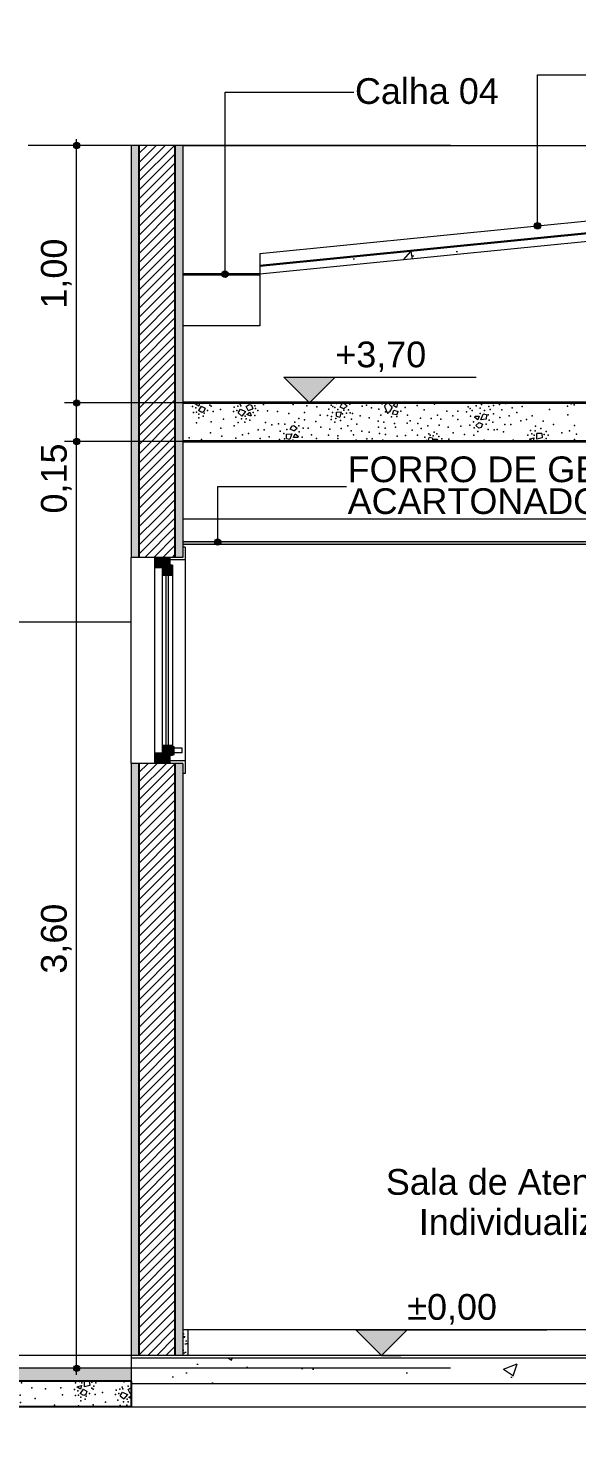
# Model space of a CAD drawing. Header units: metres. Extents: x -1783 to 21505, y -57 to 13660.
# Drawn here: x 15536 to 15749, y 6405 to 6955 of the extents above; entities that cross this region are included whole.
import ezdxf

# ---------------------------------------------------------------- set-up
doc = ezdxf.new("R2010")
doc.units = ezdxf.units.M
doc.header["$MEASUREMENT"] = 0
doc.linetypes.add('broken', pattern=[2.46944, 1.41111, -1.05833])
for name, color, linetype, lineweight in [('01_D Corte DD_4_0_Caneta_No__1', 7, 'Continuous', 35), ('01_D Corte DD_4_ESTRUTURA-COB.EST_Caneta_No__1', 7, 'Continuous', 35), ('01_D Corte DD_4_ESTRUTURA-COB.EST_Caneta_No__10', 7, 'Continuous', 5), ('01_D Corte DD_4_ESTRUTURA-COB.EST_Caneta_No__241', 7, 'Continuous', 13), ('01_D Corte DD_4_FORRO.EXEC_Caneta_No__241', 7, 'Continuous', 13), ('01_D Corte DD_4_LAJES.EST_Caneta_No__1', 7, 'Continuous', 35), ('01_D Corte DD_4_LAJES.EST_Caneta_No__241', 7, 'Continuous', 13), ('01_D Corte DD_4_LAJES.EST_Caneta_No__3', 7, 'Continuous', 25), ('01_D Corte DD_4_LAJES.EST_Caneta_No__4', 7, 'Continuous', 20), ('01_D Corte DD_4_LAJES.EST_Caneta_No__7', 7, 'Continuous', 13), ('01_D Corte DD_4_NOTAS-LAYOUT.EXEC_Caneta_No__241', 7, 'Continuous', 13), ('01_D Corte DD_4_NOTAS-LAYOUT.EXEC_Caneta_No__5', 7, 'Continuous', 15), ('01_D Corte DD_4_PAREDE CONSTRUIR_Caneta_No__10', 7, 'Continuous', 5), ('01_D Corte DD_4_PAREDE CONSTRUIR_Caneta_No__241', 7, 'Continuous', 13), ('01_D Corte DD_4_PAREDE CONSTRUIR_Caneta_No__3', 7, 'Continuous', 25), ('01_D Corte DD_4_PISO - Rodapé_Caneta_No__11', 7, 'Continuous', 5)]:
    doc.layers.add(name, color=color, linetype=linetype, lineweight=lineweight)
for name, color, linetype, lineweight, true_color in [('01_D Corte DD_4_COTAS CORTE_Caneta_No__25', 7, 'Continuous', 13, 0x982312), ('01_D Corte DD_4_ESTRUTURA-COB.EST_Caneta_No__97', 7, 'Continuous', 5, 0x6b6b6b), ('01_D Corte DD_4_LAJES.EST_Caneta_No__254', 7, 'Continuous', 0, 0xd1c9ad), ('01_D Corte DD_4_LAJES.EST_Caneta_No__95', 7, 'Continuous', 0, 0xaeaeae), ('01_D Corte DD_4_LAJES.EST_Caneta_No__97', 7, 'Continuous', 5, 0x6b6b6b), ('01_D Corte DD_4_PAREDE CONSTRUIR_Caneta_No__16', 7, 'Continuous', 0, 0xc9c9c9), ('01_D Corte DD_4_PAREDE CONSTRUIR_Caneta_No__9', 7, 'Continuous', 5, 0x020202), ('01_D Corte DD_4_PAREDE CONSTRUIR_Caneta_No__97', 7, 'Continuous', 5, 0x6b6b6b), ('01_D Corte DD_4_PISO - Rodapé_Caneta_No__97', 7, 'Continuous', 5, 0x6b6b6b)]:
    doc.layers.add(name, color=color, linetype=linetype, lineweight=lineweight, true_color=true_color)
for name, color, linetype in [('01_D Corte DD_4_FORRO.EXEC', 7, 'Continuous'), ('01_D Corte DD_4_NOTAS-LAYOUT.EXEC', 7, 'Continuous'), ('01_D Corte DD_4_PAREDE CONSTRUIR', 7, 'Continuous'), ('cotas', 7, 'Continuous'), ('COTAS EXECUTIVO.EXEC', 7, 'Continuous')]:
    doc.layers.add(name, color=color, linetype=linetype)
doc.styles.add('GENERATED_STYLE_1', font='arial.ttf')
pattern_1 = [(45, (10866.2864, 6439.7856), (-1.767767, 1.767767), [])]
pattern_2 = [(50, (10866.286, 6439.786), (-54.6554, 4.78173), [5.715, -62.865]), (355, (10866.286, 6439.786), (-10.573, 57.31705), [4.572, -50.2922]), (100.4514, (10870.84, 6439.387), (44.0824, 52.5353), [4.857, -53.4271]), (46.1842, (10866.286, 6455.026), (-81.3237, 12.6127), [8.5725, -94.2975]), (96.6356, (10873.06, 6453.975), (71.2212, 74.2278), [7.2855, -80.1407]), (351.1842, (10866.29, 6455.026), (71.2212, 74.2278), [6.858, -75.4379]), (21, (10873.906, 6451.216), (-45.4843, 30.67956), [5.715, -62.865]), (326, (10873.906, 6451.216), (18.5406, 55.2564), [4.572, -50.292]), (71.4514, (10877.697, 6448.66), (64.0249, 24.57683), [4.857, -53.427]), (37.5, (10866.286, 6439.786), (0.92658, 25.36651), [0, -49.6824, 0, -51.054, 0, -50.4825]), (7.5, (10866.286, 6439.786), (20.0459, 30.05417), [0, -29.1084, 0, -48.5394, 0, -19.2405]), (327.5, (10849.294, 6439.786), (-40.67718, 1.71862), [0, -19.05, 0, -59.436, 0, -78.867]), (317.5, (10841.674, 6439.786), (44.43875, 7.62795), [0, -24.765, 0, -39.4716, 0, -56.007])]

# ---------------------------------------------------------------- blocks, each defined once
blk = doc.blocks.new('*X6660', base_point=(52.878, -11.1819))
at = {"layer": '01_D Corte DD_4_LAJES.EST_Caneta_No__241', "color": 7, "linetype": 'Continuous', "lineweight": 13, "ltscale": 1000}
for p, q in [((74.4702, -0.2648), (74.4753, -0.2442)), ((74.4876, -0.2637), (74.4702, -0.2648)), ((74.4883, -0.2471), (74.4753, -0.2442)), ((74.4883, -0.2471), (74.4876, -0.2637)), ((74.492, -0.2564), (74.4934, -0.2511)), ((74.5001, -0.2631), (74.492, -0.2564)), ((74.4934, -0.2511), (74.506, -0.2517)), ((74.5001, -0.2631), (74.5056, -0.261)), ((74.5081, -0.2549), (74.5056, -0.261)), ((74.5081, -0.2549), (74.506, -0.2517)), ((74.8656, -0.2528), (74.8659, -0.2501)), ((74.8786, -0.2603), (74.8656, -0.2528)), ((74.8659, -0.2501), (74.882, -0.2456)), ((74.8879, -0.2609), (74.8772, -0.2766)), ((74.882, -0.2456), (74.8786, -0.2603)), ((74.8879, -0.2609), (74.9031, -0.2677)), ((74.8937, -0.2515), (74.893, -0.2294)), ((74.914, -0.2464), (74.8937, -0.2515)), ((74.9031, -0.2677), (74.899, -0.2812)), ((74.912, -0.2298), (74.914, -0.2464)), ((75.0326, -0.2857), (75.0415, -0.2716)), ((75.0415, -0.2716), (75.0605, -0.2805)), ((75.0634, -0.262), (75.0751, -0.254)), ((75.0709, -0.2768), (75.0634, -0.262)), ((74.2776, -0.2846), (74.2752, -0.2777)), ((74.2786, -0.293), (74.2752, -0.2962)), ((74.2776, -0.2846), (74.2786, -0.293)), ((74.4601, -0.2766), (74.4465, -0.2878)), ((74.4591, -0.2978), (74.4465, -0.2878)), ((74.4673, -0.2958), (74.4591, -0.2978)), ((74.4601, -0.2766), (74.4735, -0.283)), ((74.4735, -0.283), (74.4673, -0.2958)), ((74.8913, -0.2845), (74.8772, -0.2766)), ((74.899, -0.2812), (74.8913, -0.2845)), ((75.0326, -0.2857), (75.0467, -0.2985)), ((75.0605, -0.2805), (75.0467, -0.2985)), ((75.0659, -0.2925), (75.0752, -0.2852)), ((75.0752, -0.2964), (75.0659, -0.2925)), ((75.0709, -0.2768), (75.0752, -0.2756))]:
    blk.add_line(p, q, dxfattribs=at)
for p in [(74.2769, -0.2687), (74.2823, -0.2294), (74.2943, -0.2553), (74.3049, -0.2327), (74.3501, -0.2399), (74.3827, -0.2365), (74.4261, -0.2573), (74.4296, -0.2355), (74.4349, -0.2603), (74.4414, -0.2719), (74.4494, -0.2597), (74.4574, -0.2442), (74.459, -0.2706), (74.4649, -0.2564), (74.4728, -0.2306), (74.4784, -0.2357), (74.4904, -0.2388), (74.5048, -0.23), (74.5121, -0.2415), (74.5142, -0.263), (74.5179, -0.2745), (74.5235, -0.2496), (74.5518, -0.2514), (74.6123, -0.2334), (74.6126, -0.262), (74.6487, -0.2352), (74.6883, -0.2549), (74.7419, -0.2597), (74.8017, -0.2552), (74.8547, -0.2618), (74.8587, -0.2354), (74.8677, -0.2672), (74.874, -0.2304), (74.883, -0.2357), (74.9214, -0.2565), (74.9222, -0.2327), (74.9274, -0.2604), (74.9296, -0.2489), (74.9378, -0.2361), (74.9638, -0.2734), (75.0165, -0.2646), (75.031, -0.2599), (75.0399, -0.2523), (75.0422, -0.2592), (75.0473, -0.2314), (75.0626, -0.2483), (74.2752, -0.3116), (74.2892, -0.3002), (74.3019, -0.2797), (74.3104, -0.3193), (74.3307, -0.2849), (74.3507, -0.2953), (74.3869, -0.3006), (74.402, -0.323), (74.4102, -0.2818), (74.4364, -0.2941), (74.4494, -0.306), (74.47, -0.3032), (74.4881, -0.2969), (74.4945, -0.281), (74.5, -0.3102), (74.5026, -0.2849), (74.5094, -0.29), (74.5292, -0.3069), (74.5644, -0.2837), (74.5847, -0.3133), (74.603, -0.2871), (74.6202, -0.3126), (74.6429, -0.2843), (74.6441, -0.3125), (74.7015, -0.2963), (74.7768, -0.3228), (74.8076, -0.283), (74.8588, -0.2846), (74.8699, -0.325), (74.8706, -0.2839), (74.8787, -0.2915), (74.8797, -0.3055), (74.8959, -0.2993), (74.9004, -0.2875), (74.9123, -0.2778), (74.9276, -0.3212), (74.9349, -0.2813), (74.9756, -0.3108), (75.0144, -0.2813), (75.0231, -0.303), (75.0265, -0.2771), (75.0324, -0.3235), (75.0456, -0.3096), (75.0583, -0.3225), (75.0589, -0.2995), (75.0626, -0.3092)]:
    blk.add_point(p, dxfattribs=at)
blk = doc.blocks.new('*X6664', base_point=(52.878, -11.1819))
at = {"layer": '01_D Corte DD_4_LAJES.EST_Caneta_No__241', "color": 7, "linetype": 'Continuous', "lineweight": 13, "ltscale": 1000}
for p, q in [((75.3245, 3.5657), (75.3247, 3.5683)), ((75.3374, 3.5581), (75.3245, 3.5657)), ((75.3247, 3.5683), (75.3327, 3.5706)), ((75.3467, 3.5576), (75.336, 3.5418)), ((75.3501, 3.5339), (75.336, 3.5418)), ((75.3403, 3.5706), (75.3374, 3.5581)), ((75.3467, 3.5576), (75.3619, 3.5508)), ((75.3579, 3.5372), (75.3501, 3.5339)), ((75.3525, 3.5669), (75.3524, 3.5706)), ((75.367, 3.5706), (75.3525, 3.5669)), ((75.3619, 3.5508), (75.3579, 3.5372)), ((75.4914, 3.5327), (75.5003, 3.5468)), ((75.4914, 3.5327), (75.5055, 3.5199)), ((75.5003, 3.5468), (75.5194, 3.538)), ((75.5194, 3.538), (75.5055, 3.5199)), ((75.5222, 3.5565), (75.5339, 3.5644)), ((75.5298, 3.5416), (75.5222, 3.5565)), ((75.5247, 3.526), (75.5366, 3.5353)), ((75.5401, 3.5194), (75.5247, 3.526)), ((75.5298, 3.5416), (75.548, 3.5471)), ((75.5339, 3.5644), (75.542, 3.5621)), ((75.5366, 3.5353), (75.5419, 3.5213)), ((75.542, 3.5621), (75.548, 3.5471)), ((75.8728, 3.5188), (75.8735, 3.5354)), ((75.8735, 3.5354), (75.8909, 3.5365)), ((75.8909, 3.5365), (75.8858, 3.5159)), ((75.8876, 3.5547), (75.8938, 3.5675)), ((75.901, 3.5483), (75.8876, 3.5547)), ((75.8938, 3.5675), (75.902, 3.5695)), ((75.901, 3.5483), (75.9146, 3.5595)), ((75.902, 3.5695), (75.9146, 3.5595)), ((76.0613, 3.5602), (76.0722, 3.5706)), ((76.0623, 3.5518), (76.0613, 3.5602)), ((76.0623, 3.5518), (76.0682, 3.5351)), ((76.0682, 3.5351), (76.0802, 3.5357)), ((76.0737, 3.5706), (76.0851, 3.5587)), ((76.0802, 3.5357), (76.0894, 3.5517)), ((76.0851, 3.5587), (76.0894, 3.5517)), ((76.0913, 3.5273), (76.0954, 3.5427)), ((76.1077, 3.5244), (76.0913, 3.5273)), ((76.0937, 3.5604), (76.1047, 3.5706)), ((76.1068, 3.5529), (76.0937, 3.5604)), ((76.0954, 3.5427), (76.1122, 3.5369)), ((76.1047, 3.5706), (76.1097, 3.5686)), ((76.1097, 3.5686), (76.1068, 3.5529)), ((76.1077, 3.5244), (76.1122, 3.5369)), ((76.4343, 3.5053), (76.4429, 3.5266)), ((76.4559, 3.5238), (76.4429, 3.5266)), ((76.4559, 3.5238), (76.4552, 3.5071)), ((75.5419, 3.5213), (75.5401, 3.5194)), ((75.6932, 3.4683), (75.6994, 3.481)), ((75.6994, 3.481), (75.7076, 3.483)), ((75.7066, 3.4619), (75.7202, 3.473)), ((75.7076, 3.483), (75.7202, 3.473)), ((75.8728, 3.5188), (75.8858, 3.5159)), ((76.4106, 3.5146), (76.4119, 3.5198)), ((76.4221, 3.5051), (76.4106, 3.5146)), ((76.4119, 3.5198), (76.4278, 3.5191)), ((76.4277, 3.4942), (76.4141, 3.4831)), ((76.4268, 3.473), (76.4141, 3.4831)), ((76.4278, 3.5191), (76.4221, 3.5051)), ((76.4349, 3.4751), (76.4268, 3.473)), ((76.4277, 3.4942), (76.4411, 3.4878)), ((76.4552, 3.5071), (76.4343, 3.5053)), ((76.4411, 3.4878), (76.4349, 3.4751)), ((75.6784, 3.4323), (75.6791, 3.449)), ((75.6784, 3.4323), (75.6914, 3.4295)), ((75.6791, 3.449), (75.7, 3.4508)), ((75.7, 3.4508), (75.6914, 3.4295)), ((75.7066, 3.4619), (75.6932, 3.4683)), ((75.7065, 3.437), (75.7122, 3.451)), ((75.7224, 3.4362), (75.7065, 3.437)), ((75.7122, 3.451), (75.7238, 3.4415)), ((75.7238, 3.4415), (75.7224, 3.4362)), ((75.9907, 3.424), (75.9894, 3.4206)), ((75.9907, 3.424), (76.0071, 3.4211)), ((76.0071, 3.4211), (76.0069, 3.4206)), ((76.2297, 3.4206), (76.2338, 3.437)), ((76.2467, 3.4342), (76.2338, 3.437)), ((76.2467, 3.4342), (76.2462, 3.4206)), ((76.2505, 3.4249), (76.2518, 3.4301)), ((76.2557, 3.4206), (76.2505, 3.4249)), ((76.2518, 3.4301), (76.2644, 3.4295)), ((76.2665, 3.4264), (76.264, 3.4202)), ((76.2665, 3.4264), (76.2644, 3.4295)), ((76.6241, 3.4285), (76.6243, 3.4311)), ((76.637, 3.4209), (76.6241, 3.4285)), ((76.6243, 3.4311), (76.6404, 3.4357)), ((76.6404, 3.4357), (76.637, 3.4209)), ((76.6521, 3.4297), (76.6515, 3.4525)), ((76.6705, 3.4514), (76.6515, 3.4525)), ((76.6725, 3.4349), (76.6521, 3.4297)), ((76.6705, 3.4514), (76.6725, 3.4349))]:
    blk.add_line(p, q, dxfattribs=at)
for p in [(75.3135, 3.5566), (75.3176, 3.5339), (75.3265, 3.5512), (75.3294, 3.5346), (75.3376, 3.5269), (75.3592, 3.5309), (75.3711, 3.5407), (75.3802, 3.5619), (75.3862, 3.5581), (75.3884, 3.5696), (75.3937, 3.5371), (75.4226, 3.545), (75.4732, 3.5371), (75.4754, 3.5538), (75.4853, 3.5413), (75.4898, 3.5585), (75.4987, 3.5661), (75.501, 3.5593), (75.5214, 3.5701), (75.5368, 3.5701), (75.5494, 3.5338), (75.5561, 3.5596), (75.5577, 3.5486), (75.5673, 3.5417), (75.5892, 3.5642), (75.6052, 3.5405), (75.6442, 3.5372), (75.6876, 3.5297), (75.7043, 3.5651), (75.7485, 3.5337), (75.7582, 3.5588), (75.7967, 3.5554), (75.8433, 3.5462), (75.8518, 3.5617), (75.8581, 3.5335), (75.8585, 3.5566), (75.8667, 3.5527), (75.873, 3.5686), (75.8777, 3.5449), (75.8962, 3.5281), (75.9021, 3.5423), (75.9118, 3.5314), (75.9197, 3.5436), (75.9248, 3.5658), (75.9263, 3.532), (75.935, 3.529), (75.9723, 3.558), (75.9892, 3.5625), (76.0092, 3.5521), (76.038, 3.5468), (76.0506, 3.5674), (76.063, 3.5359), (76.073, 3.5309), (76.1234, 3.5382), (76.1399, 3.5523), (76.1872, 3.5604), (76.2144, 3.5445), (76.2539, 3.5655), (76.302, 3.5381), (76.3441, 3.5393), (76.3782, 3.5365), (76.3852, 3.5554), (76.3928, 3.5485), (76.4, 3.5413), (76.4158, 3.5598), (76.4308, 3.5299), (76.4313, 3.5503), (76.4366, 3.565), (76.448, 3.5408), (76.4628, 3.5245), (76.4647, 3.5574), (76.4706, 3.5448), (76.4831, 3.5609), (76.4832, 3.5278), (76.5072, 3.564), (76.516, 3.5443), (76.5313, 3.5691), (76.5552, 3.5514), (76.5745, 3.5337), (76.5945, 3.5566), (76.7009, 3.545), (76.771, 3.5583), (76.7717, 3.5247), (76.7853, 3.567), (76.7974, 3.5639), (75.3288, 3.4935), (75.3385, 3.5129), (75.3548, 3.5192), (75.3864, 3.4972), (75.4236, 3.4729), (75.4344, 3.5076), (75.4747, 3.482), (75.4819, 3.5154), (75.4912, 3.4949), (75.5044, 3.5088), (75.5171, 3.496), (75.5177, 3.519), (75.5214, 3.5092), (75.5364, 3.5035), (75.5561, 3.5215), (75.5976, 3.4942), (75.622, 3.486), (75.6482, 3.4901), (75.6724, 3.4886), (75.7114, 3.4961), (75.7265, 3.4823), (75.7271, 3.51), (75.7433, 3.472), (75.7488, 3.5051), (75.7633, 3.4732), (75.793, 3.498), (75.8094, 3.5231), (75.8124, 3.476), (75.8376, 3.5213), (75.8469, 3.4693), (75.8522, 3.5065), (75.8535, 3.518), (75.8666, 3.4958), (75.8708, 3.5105), (75.8883, 3.5023), (75.8913, 3.471), (75.9037, 3.5159), (75.9175, 3.4815), (75.9315, 3.5072), (75.9519, 3.4879), (75.9655, 3.5201), (75.9997, 3.5127), (76.035, 3.4999), (76.0368, 3.476), (76.0456, 3.5225), (76.0576, 3.4966), (76.0616, 3.4725), (76.0868, 3.5168), (76.0986, 3.4907), (76.1029, 3.476), (76.1075, 3.5175), (76.1475, 3.4916), (76.1486, 3.5226), (76.1589, 3.5011), (76.1898, 3.4908), (76.1991, 3.5116), (76.2021, 3.4715), (76.2283, 3.4819), (76.2416, 3.5102), (76.2652, 3.5226), (76.2727, 3.4837), (76.2781, 3.5071), (76.3072, 3.477), (76.3248, 3.5202), (76.3442, 3.5058), (76.3563, 3.4798), (76.391, 3.484), (76.3942, 3.5188), (76.4059, 3.4978), (76.4078, 3.4738), (76.4542, 3.4885), (76.4663, 3.5041), (76.4803, 3.4957), (76.5078, 3.5139), (76.5275, 3.4869), (76.5439, 3.5209), (76.5511, 3.4868), (76.5892, 3.5011), (76.6116, 3.5058), (76.6342, 3.5205), (76.6469, 3.4809), (76.667, 3.4708), (76.6761, 3.5003), (76.7167, 3.4867), (76.7978, 3.4825), (75.3006, 3.4354), (75.3479, 3.4283), (75.3831, 3.454), (75.4269, 3.4411), (75.4815, 3.4339), (75.508, 3.4471), (75.5304, 3.4519), (75.5685, 3.4662), (75.5757, 3.432), (75.5921, 3.4661), (75.6118, 3.4391), (75.6512, 3.4283), (75.6541, 3.4604), (75.668, 3.452), (75.6715, 3.4316), (75.6801, 3.4675), (75.7035, 3.4262), (75.7284, 3.4583), (75.7402, 3.4373), (75.7754, 3.4472), (75.7948, 3.4327), (75.8118, 3.4213), (75.8415, 3.4458), (75.8779, 3.4323), (75.878, 3.4428), (75.9298, 3.4621), (75.9394, 3.4473), (75.9497, 3.4258), (75.9721, 3.4614), (75.9909, 3.4309), (75.9997, 3.4577), (76.0115, 3.4317), (76.0408, 3.4518), (76.0528, 3.426), (76.0634, 3.4485), (76.1085, 3.4413), (76.1412, 3.4447), (76.1677, 3.465), (76.1846, 3.4239), (76.188, 3.4458), (76.1933, 3.4209), (76.2078, 3.4216), (76.2159, 3.4371), (76.2233, 3.4249), (76.2313, 3.4507), (76.2368, 3.4456), (76.2488, 3.4425), (76.253, 3.4572), (76.2632, 3.4512), (76.2705, 3.4398), (76.282, 3.4316), (76.3102, 3.4299), (76.3266, 3.4549), (76.3708, 3.4478), (76.4072, 3.4461), (76.4229, 3.46), (76.4468, 3.4264), (76.4619, 3.4675), (76.4861, 3.466), (76.4976, 3.4669), (76.5004, 3.4215), (76.522, 3.4588), (76.5601, 3.4261), (76.6172, 3.4458), (76.6275, 3.4638), (76.6324, 3.4508), (76.6415, 3.4455), (76.6454, 3.4618), (76.6798, 3.4248), (76.6807, 3.4486), (76.6859, 3.4209), (76.6874, 3.4594), (76.688, 3.4324), (76.6963, 3.4451), (76.7492, 3.4543), (76.7783, 3.462), (76.7894, 3.4213), (76.7984, 3.4289), (76.8006, 3.4221), (76.8057, 3.4499)]:
    blk.add_point(p, dxfattribs=at)

msp = doc.modelspace()

# ---------------------------------------------------------------- hatches: boundary and pattern name
at = {"layer": '01_D Corte DD_4_ESTRUTURA-COB.EST_Caneta_No__97', "linetype": 'Continuous', "lineweight": 5, "true_color": 0x6b6b6b}
h = msp.add_hatch(dxfattribs=at)
h.set_pattern_fill('AR_CONC_0004', color=251, scale=100, style=0, pattern_type=2)
h.set_pattern_definition(pattern_2)
h.paths.add_polyline_path([(15626.305, 6862.805), (15626.305, 6859.79), (16061.324, 6903.292), (16061.324, 6906.307)])
at = {"layer": '01_D Corte DD_4_FORRO.EXEC', "linetype": 'Continuous', "lineweight": 0, "true_color": 0xffffff}
msp.add_hatch(color=7, dxfattribs=at).paths.add_polyline_path([(15931.443, 6754.786), (15931.443, 6755.786), (15596.305, 6755.786), (15596.305, 6754.786)])
at = {"layer": '01_D Corte DD_4_LAJES.EST_Caneta_No__254', "linetype": 'Continuous', "lineweight": 0, "true_color": 0xd1c9ad}
h = msp.add_hatch(dxfattribs=at)
h.set_pattern_fill('HAIE_OD_0004', color=9, scale=100, style=0, pattern_type=2)
h.set_pattern_definition([(45, (10866.286, 6489.786), (-15.9099, 15.9099), [0, -15, 0, -22.5]), (110, (10916.286, 6489.786), (21.14308, 7.69545), [0, -11, 0, -19])])
h.paths.add_polyline_path([(15576.305, 6438.786), (16121.343, 6438.786), (16121.343, 6439.786), (15576.305, 6439.786)])
at = {"layer": '01_D Corte DD_4_LAJES.EST_Caneta_No__95', "linetype": 'Continuous', "lineweight": 0, "true_color": 0xaeaeae}
msp.add_hatch(color=253, dxfattribs=at).paths.add_polyline_path([(15576.305, 6434.786), (15496.305, 6434.786), (15496.305, 6429.786), (15576.305, 6429.786)])
at = {"layer": '01_D Corte DD_4_LAJES.EST_Caneta_No__97', "linetype": 'Continuous', "lineweight": 5, "true_color": 0x6b6b6b}
h = msp.add_hatch(dxfattribs=at)
h.set_pattern_fill('AR_CONC_0004', color=251, scale=100, style=0, pattern_type=2)
h.set_pattern_definition(pattern_2)
h.paths.add_polyline_path([(15576.305, 6428.786), (16121.343, 6428.786), (16121.343, 6438.786), (15576.305, 6438.786)])
at = {"layer": '01_D Corte DD_4_NOTAS-LAYOUT.EXEC', "linetype": 'Continuous', "lineweight": 0, "true_color": 0x000000}
for points in [[(15732.945, 6878.619), (15733.041, 6878.141), (15733.311, 6877.735), (15733.717, 6877.464), (15734.195, 6877.369), (15734.674, 6877.464), (15735.079, 6877.735), (15735.35, 6878.141), (15735.445, 6878.619), (15735.35, 6879.098), (15735.079, 6879.503), (15734.674, 6879.774), (15734.195, 6879.869), (15733.717, 6879.774), (15733.311, 6879.503), (15733.041, 6879.098)], [(15611.514, 6859.79), (15611.609, 6859.312), (15611.88, 6858.906), (15612.285, 6858.635), (15612.764, 6858.54), (15613.242, 6858.635), (15613.647, 6858.906), (15613.918, 6859.312), (15614.014, 6859.79), (15613.918, 6860.269), (15613.647, 6860.674), (15613.242, 6860.945), (15612.764, 6861.04), (15612.285, 6860.945), (15611.88, 6860.674), (15611.609, 6860.269)], [(15608.666, 6755.786), (15608.761, 6755.307), (15609.032, 6754.902), (15609.437, 6754.631), (15609.916, 6754.536), (15610.394, 6754.631), (15610.799, 6754.902), (15611.07, 6755.307), (15611.166, 6755.786), (15611.07, 6756.264), (15610.799, 6756.67), (15610.394, 6756.94), (15609.916, 6757.036), (15609.437, 6756.94), (15609.032, 6756.67), (15608.761, 6756.264)]]:
    msp.add_hatch(color=18, dxfattribs=at).paths.add_polyline_path(points)
at = {"layer": '01_D Corte DD_4_PAREDE CONSTRUIR', "linetype": 'Continuous', "lineweight": 0, "true_color": 0xffffff}
for points in [[(15576.305, 6764.786), (15579.305, 6764.786), (15579.305, 6909.786), (15576.305, 6909.786)], [(15593.305, 6764.786), (15596.305, 6764.786), (15596.305, 6909.786), (15593.305, 6909.786)], [(15576.305, 6749.786), (15579.305, 6749.786), (15579.305, 6764.786), (15576.305, 6764.786)], [(15593.305, 6764.786), (15593.305, 6749.786), (15596.305, 6749.786), (15596.305, 6764.786)], [(15585.305, 6745.786), (15588.305, 6745.786), (15588.305, 6746.786), (15591.305, 6746.786), (15591.305, 6749.786), (15585.305, 6749.786)], [(15588.305, 6742.786), (15592.305, 6742.786), (15592.305, 6746.786), (15588.305, 6746.786)], [(15585.305, 6669.786), (15591.305, 6669.786), (15591.305, 6672.786), (15588.305, 6672.786), (15588.305, 6673.786), (15585.305, 6673.786)], [(15588.305, 6676.786), (15588.305, 6672.786), (15592.305, 6672.786), (15592.305, 6676.786)], [(15576.305, 6439.786), (15579.305, 6439.786), (15579.305, 6669.786), (15576.305, 6669.786)], [(15593.305, 6439.786), (15596.305, 6439.786), (15596.305, 6669.786), (15593.305, 6669.786)]]:
    msp.add_hatch(color=7, dxfattribs=at).paths.add_polyline_path(points)
at = {"layer": '01_D Corte DD_4_PAREDE CONSTRUIR', "linetype": 'Continuous', "lineweight": 0, "true_color": 0x000000}
h = msp.add_hatch(dxfattribs=at)
h.set_pattern_fill('COMMON_BRICK_0004', color=18, scale=100, style=0, pattern_type=2)
h.set_pattern_definition(pattern_1)
h.paths.add_polyline_path([(15579.305, 6909.786), (15579.305, 6764.786), (15593.305, 6764.786), (15593.305, 6909.786)])
h = msp.add_hatch(dxfattribs=at)
h.set_pattern_fill('COMMON_BRICK_0004', color=18, scale=100, style=0, pattern_type=2)
h.set_pattern_definition(pattern_1)
h.paths.add_polyline_path([(15579.305, 6764.786), (15579.305, 6749.786), (15593.305, 6749.786), (15593.305, 6764.786)])
h = msp.add_hatch(dxfattribs=at)
h.set_pattern_fill('COMMON_BRICK_0004', color=18, scale=100, style=0, pattern_type=2)
h.set_pattern_definition(pattern_1)
h.paths.add_polyline_path([(15579.305, 6669.786), (15579.305, 6439.786), (15593.305, 6439.786), (15593.305, 6669.786)])
at = {"layer": '01_D Corte DD_4_PISO - Rodapé_Caneta_No__97', "linetype": 'Continuous', "lineweight": 5, "true_color": 0x6b6b6b}
h = msp.add_hatch(dxfattribs=at)
h.set_pattern_fill('CUT_STONE_0004', color=251, scale=100, style=0, pattern_type=2)
h.set_pattern_definition([(45, (10866.2864, 6444.7856), (-1.5909903, 1.5909903), [0, -1.5, 0, -2.25]), (110, (10871.2864, 6444.7856), (2.1143084, 0.7695453), [0, -1.1, 0, -1.9])])
h.paths.add_polyline_path([(15596.305, 6449.786), (15596.305, 6439.786), (15598.305, 6439.786), (15598.305, 6449.786)])
at = {"layer": 'cotas'}
h = msp.add_hatch(color=7, dxfattribs=at)
h.dxf.hatch_style = 1
h.paths.add_polyline_path([(21504.961, 13659.963), (10304.961, 13659.963), (10304.961, 5739.963), (21504.961, 5739.963)])
h.paths.add_polyline_path([(10571.627, 13593.296), (21371.627, 13593.296), (21371.627, 5806.63), (10571.627, 5806.63)], flags=16)
at = {"layer": 'COTAS EXECUTIVO.EXEC', "linetype": 'Continuous', "lineweight": 13, "ltscale": 1000}
for points in [[(15553.834, 6909.786), (15553.929, 6909.307), (15554.2, 6908.902), (15554.605, 6908.631), (15555.084, 6908.536), (15555.562, 6908.631), (15555.968, 6908.902), (15556.239, 6909.307), (15556.334, 6909.786), (15556.239, 6910.264), (15555.968, 6910.67), (15555.562, 6910.94), (15555.084, 6911.036), (15554.605, 6910.94), (15554.2, 6910.67), (15553.929, 6910.264)], [(15645.628, 6809.786), (15655.628, 6819.786), (15635.628, 6819.786)], [(15553.834, 6809.786), (15553.929, 6809.307), (15554.2, 6808.902), (15554.605, 6808.631), (15555.084, 6808.536), (15555.562, 6808.631), (15555.968, 6808.902), (15556.239, 6809.307), (15556.334, 6809.786), (15556.239, 6810.264), (15555.968, 6810.67), (15555.562, 6810.94), (15555.084, 6811.036), (15554.605, 6810.94), (15554.2, 6810.67), (15553.929, 6810.264)], [(15553.834, 6794.786), (15553.929, 6794.307), (15554.2, 6793.902), (15554.605, 6793.631), (15555.084, 6793.536), (15555.562, 6793.631), (15555.968, 6793.902), (15556.239, 6794.307), (15556.334, 6794.786), (15556.239, 6795.264), (15555.968, 6795.67), (15555.562, 6795.94), (15555.084, 6796.036), (15554.605, 6795.94), (15554.2, 6795.67), (15553.929, 6795.264)], [(15673.613, 6439.786), (15683.613, 6449.786), (15663.613, 6449.786)], [(15553.834, 6434.786), (15553.929, 6434.307), (15554.2, 6433.902), (15554.605, 6433.631), (15555.084, 6433.536), (15555.562, 6433.631), (15555.968, 6433.902), (15556.239, 6434.307), (15556.334, 6434.786), (15556.239, 6435.264), (15555.968, 6435.67), (15555.562, 6435.94), (15555.084, 6436.036), (15554.605, 6435.94), (15554.2, 6435.67), (15553.929, 6435.264)]]:
    msp.add_hatch(color=256, dxfattribs=at).paths.add_polyline_path(points)

# ---------------------------------------------------------------- linework, layer by layer
at = {"layer": '01_D Corte DD_4_COTAS CORTE_Caneta_No__25', "color": 24, "linetype": 'Continuous', "lineweight": 13, "ltscale": 1000, "true_color": 0x982312}
msp.add_line((15645.628, 6809.786), (15638.128, 6809.786), dxfattribs=at)
at = {"layer": '01_D Corte DD_4_ESTRUTURA-COB.EST_Caneta_No__1', "color": 7, "linetype": 'Continuous', "lineweight": 35, "ltscale": 1000}
msp.add_line((15596.305, 6859.79), (15626.305, 6859.79), dxfattribs=at)
at = {"layer": '01_D Corte DD_4_ESTRUTURA-COB.EST_Caneta_No__10', "color": 7, "linetype": 'Continuous', "lineweight": 5, "ltscale": 1000}
for p, q in [((15626.305, 6859.79), (15626.305, 6839.79)), ((15626.305, 6839.79), (15596.305, 6839.79))]:
    msp.add_line(p, q, dxfattribs=at)
at = {"layer": '01_D Corte DD_4_ESTRUTURA-COB.EST_Caneta_No__241', "color": 7, "linetype": 'Continuous', "lineweight": 13, "ltscale": 1000}
for p, q in [((16051.324, 6905.307), (15626.305, 6862.805)), ((16061.324, 6903.292), (15626.305, 6859.79)), ((15626.305, 6867.83), (15777.225, 6882.922)), ((15626.305, 6863.308), (15773.891, 6878.066)), ((15626.305, 6867.83), (15626.305, 6863.308)), ((15626.305, 6863.308), (15626.305, 6862.805)), ((15626.305, 6862.805), (15626.305, 6859.79))]:
    msp.add_line(p, q, dxfattribs=at)
at = {"layer": '01_D Corte DD_4_FORRO.EXEC_Caneta_No__241', "color": 7, "linetype": 'Continuous', "lineweight": 13, "ltscale": 1000}
for p, q in [((15931.443, 6755.786), (15596.305, 6755.786)), ((15931.443, 6754.786), (15596.305, 6754.786))]:
    msp.add_line(p, q, dxfattribs=at)
at = {"layer": '01_D Corte DD_4_LAJES.EST_Caneta_No__1', "color": 7, "linetype": 'Continuous', "lineweight": 35, "ltscale": 1000}
for p, q in [((16876.343, 6809.786), (15596.305, 6809.786)), ((15931.443, 6794.786), (15596.305, 6794.786))]:
    msp.add_line(p, q, dxfattribs=at)
at = {"layer": '01_D Corte DD_4_LAJES.EST_Caneta_No__241', "color": 7, "linetype": 'Continuous', "lineweight": 13, "ltscale": 1000}
for p, q in [((15576.305, 6434.786), (15496.305, 6434.786)), ((15576.305, 6419.786), (15951.443, 6419.786))]:
    msp.add_line(p, q, dxfattribs=at)
at = {"layer": '01_D Corte DD_4_LAJES.EST_Caneta_No__3', "color": 7, "linetype": 'Continuous', "lineweight": 25, "ltscale": 1000}
for p, q in [((15576.305, 6429.786), (15496.305, 6429.786)), ((15576.305, 6429.786), (15576.305, 6428.786)), ((15576.305, 6428.786), (15576.305, 6419.786)), ((15576.305, 6419.786), (15496.305, 6419.786))]:
    msp.add_line(p, q, dxfattribs=at)
at = {"layer": '01_D Corte DD_4_LAJES.EST_Caneta_No__4', "color": 7, "linetype": 'Continuous', "lineweight": 20, "ltscale": 1000}
for p, q in [((15576.305, 6438.786), (15576.305, 6434.786)), ((16121.343, 6428.786), (15576.305, 6428.786))]:
    msp.add_line(p, q, dxfattribs=at)
at = {"layer": '01_D Corte DD_4_LAJES.EST_Caneta_No__7', "color": 7, "linetype": 'Continuous', "lineweight": 13, "ltscale": 1000}
for p, q in [((15576.305, 6439.786), (15576.305, 6438.786)), ((16121.343, 6438.786), (15576.305, 6438.786)), ((15929.443, 6439.786), (15598.305, 6439.786))]:
    msp.add_line(p, q, dxfattribs=at)
at = {"layer": '01_D Corte DD_4_LAJES.EST_Caneta_No__7', "color": 7, "linetype": 'Continuous', "lineweight": 13, "ltscale": 1000, "flags": 128}
msp.add_lwpolyline([(15598.305, 6439.786), (15596.305, 6439.786), (15593.305, 6439.786), (15579.305, 6439.786), (15576.305, 6439.786)], dxfattribs=at)
at = {"layer": '01_D Corte DD_4_NOTAS-LAYOUT.EXEC_Caneta_No__241', "color": 7, "linetype": 'broken', "lineweight": 13, "ltscale": 1000}
for p, q in [((15734.195, 6879.869), (15734.195, 6937.309)), ((15734.195, 6937.309), (15772.175, 6937.309)), ((15612.764, 6861.04), (15612.764, 6930.501)), ((15612.764, 6930.501), (15662.764, 6930.501)), ((15609.916, 6757.036), (15609.916, 6777.285)), ((15609.916, 6777.285), (15659.916, 6777.285))]:
    msp.add_line(p, q, dxfattribs=at)
at = {"layer": '01_D Corte DD_4_NOTAS-LAYOUT.EXEC_Caneta_No__5', "color": 7, "linetype": 'Continuous', "lineweight": 15, "ltscale": 1000}
for centre in [(15734.195, 6878.619), (15612.764, 6859.79), (15609.916, 6755.786)]:
    msp.add_circle(centre, 1.25, dxfattribs=at)
at = {"layer": '01_D Corte DD_4_PAREDE CONSTRUIR_Caneta_No__10', "color": 7, "linetype": 'Continuous', "lineweight": 5, "ltscale": 1000}
for p, q in [((15597.305, 6753.786), (15596.305, 6753.786)), ((15597.305, 6753.786), (15597.305, 6748.786)), ((15597.305, 6670.786), (15597.305, 6665.786)), ((15597.305, 6665.786), (15596.305, 6665.786))]:
    msp.add_line(p, q, dxfattribs=at)
at = {"layer": '01_D Corte DD_4_PAREDE CONSTRUIR_Caneta_No__10', "color": 7, "linetype": 'Continuous', "lineweight": 5, "ltscale": 1000, "flags": 128}
for points in [[(15597.305, 6748.786), (15596.305, 6748.786), (15591.305, 6748.786)], [(15597.305, 6670.786), (15596.305, 6670.786), (15591.305, 6670.786)]]:
    msp.add_lwpolyline(points, dxfattribs=at)
at = {"layer": '01_D Corte DD_4_PAREDE CONSTRUIR_Caneta_No__16', "color": 9, "linetype": 'Continuous', "lineweight": 0, "ltscale": 1000, "true_color": 0xc9c9c9}
msp.add_line((15096.305, 6724.786), (15576.305, 6724.786), dxfattribs=at)
at = {"layer": '01_D Corte DD_4_PAREDE CONSTRUIR_Caneta_No__241', "color": 7, "linetype": 'Continuous', "lineweight": 13, "ltscale": 1000}
for p, q in [((15576.305, 6909.786), (15576.305, 6764.786)), ((15596.305, 6909.786), (15596.305, 6859.79)), ((15596.305, 6909.786), (15931.443, 6909.786)), ((15596.305, 6859.79), (15596.305, 6839.79)), ((15596.305, 6839.79), (15596.305, 6809.786)), ((15596.305, 6809.786), (15596.305, 6794.786)), ((15596.305, 6794.786), (15596.305, 6764.786)), ((15576.305, 6764.786), (15576.305, 6749.786)), ((15596.305, 6764.786), (15596.305, 6755.786)), ((15596.305, 6764.786), (15931.443, 6764.786)), ((15596.305, 6755.786), (15596.305, 6754.786)), ((15576.305, 6669.786), (15576.305, 6749.786)), ((15576.305, 6669.786), (15576.305, 6439.786)), ((15596.305, 6449.786), (15596.305, 6439.786))]:
    msp.add_line(p, q, dxfattribs=at)
at = {"layer": '01_D Corte DD_4_PAREDE CONSTRUIR_Caneta_No__241', "color": 7, "linetype": 'Continuous', "lineweight": 13, "ltscale": 1000, "flags": 128}
for points in [[(15596.305, 6909.786), (15593.305, 6909.786), (15579.305, 6909.786), (15576.305, 6909.786)], [(15596.305, 6754.786), (15596.305, 6753.786), (15596.305, 6749.786)], [(15596.305, 6749.786), (15593.305, 6749.786), (15591.305, 6749.786), (15585.305, 6749.786), (15579.305, 6749.786), (15576.305, 6749.786)], [(15596.305, 6669.786), (15593.305, 6669.786), (15591.305, 6669.786), (15585.305, 6669.786), (15579.305, 6669.786), (15576.305, 6669.786)], [(15596.305, 6669.786), (15596.305, 6665.786), (15596.305, 6449.786)]]:
    msp.add_lwpolyline(points, dxfattribs=at)
at = {"layer": '01_D Corte DD_4_PAREDE CONSTRUIR_Caneta_No__3', "color": 7, "linetype": 'Continuous', "lineweight": 25, "ltscale": 1000}
for p, q in [((15579.305, 6909.786), (15579.305, 6764.786)), ((15593.305, 6909.786), (15593.305, 6764.786)), ((15579.305, 6764.786), (15579.305, 6749.786)), ((15593.305, 6764.786), (15593.305, 6749.786)), ((15579.305, 6669.786), (15579.305, 6439.786)), ((15593.305, 6669.786), (15593.305, 6439.786))]:
    msp.add_line(p, q, dxfattribs=at)
at = {"layer": '01_D Corte DD_4_PAREDE CONSTRUIR_Caneta_No__9', "color": 18, "linetype": 'Continuous', "lineweight": 5, "ltscale": 1000, "true_color": 0x020202}
for p, q in [((15585.305, 6749.786), (15585.305, 6745.786)), ((15585.305, 6745.786), (15585.305, 6673.786)), ((15588.305, 6745.786), (15585.305, 6745.786)), ((15588.305, 6745.786), (15588.305, 6742.786)), ((15592.305, 6746.786), (15591.305, 6746.786)), ((15592.305, 6746.786), (15592.305, 6742.786)), ((15597.305, 6748.786), (15597.305, 6670.786)), ((15588.305, 6742.786), (15588.305, 6735.349)), ((15592.305, 6742.786), (15588.305, 6742.786)), ((15589.805, 6742.786), (15589.805, 6676.786)), ((15590.805, 6676.786), (15590.805, 6742.786)), ((15592.305, 6742.786), (15592.305, 6735.349)), ((15588.305, 6728.312), (15588.305, 6723.913)), ((15592.305, 6728.312), (15592.305, 6723.913)), ((15588.305, 6716.876), (15588.305, 6712.477)), ((15592.305, 6716.876), (15592.305, 6712.477)), ((15588.305, 6712.171), (15588.305, 6676.786)), ((15592.305, 6712.171), (15592.305, 6676.786)), ((15585.305, 6673.786), (15585.305, 6669.786)), ((15588.305, 6673.786), (15585.305, 6673.786)), ((15588.305, 6676.786), (15588.305, 6673.786)), ((15592.305, 6676.786), (15588.305, 6676.786)), ((15592.305, 6672.786), (15591.305, 6672.786)), ((15592.305, 6676.786), (15592.305, 6672.786)), ((15592.305, 6676.336), (15593.004, 6676.336)), ((15592.305, 6673.236), (15593.004, 6673.236)), ((15593.004, 6673.236), (15593.004, 6676.336)), ((15594.005, 6675.736), (15593.004, 6675.736)), ((15594.005, 6673.836), (15593.004, 6673.836)), ((15595.055, 6675.736), (15594.005, 6675.736)), ((15595.055, 6673.836), (15594.005, 6673.836)), ((15595.823, 6675.736), (15595.055, 6675.736)), ((15595.823, 6673.836), (15595.055, 6673.836)), ((15596.104, 6675.736), (15595.823, 6675.736)), ((15596.104, 6673.836), (15595.823, 6673.836)), ((15596.104, 6673.836), (15596.104, 6675.736))]:
    msp.add_line(p, q, dxfattribs=at)
at = {"layer": '01_D Corte DD_4_PAREDE CONSTRUIR_Caneta_No__9', "color": 18, "linetype": 'Continuous', "lineweight": 5, "ltscale": 1000, "true_color": 0x020202, "flags": 128}
for points in [[(15591.305, 6749.786), (15591.305, 6748.786), (15591.305, 6746.786)], [(15591.305, 6672.786), (15591.305, 6670.786), (15591.305, 6669.786)]]:
    msp.add_lwpolyline(points, dxfattribs=at)
at = {"layer": '01_D Corte DD_4_PAREDE CONSTRUIR_Caneta_No__97', "color": 251, "linetype": 'Continuous', "lineweight": 5, "ltscale": 1000, "true_color": 0x6b6b6b}
for p, q in [((15588.305, 6735.349), (15588.305, 6728.312)), ((15592.305, 6735.349), (15592.305, 6728.312)), ((15588.305, 6723.913), (15588.305, 6716.876)), ((15592.305, 6723.913), (15592.305, 6716.876)), ((15588.305, 6712.477), (15588.305, 6712.171)), ((15592.305, 6712.477), (15592.305, 6712.171))]:
    msp.add_line(p, q, dxfattribs=at)
at = {"layer": '01_D Corte DD_4_PISO - Rodapé_Caneta_No__11', "color": 7, "linetype": 'Continuous', "lineweight": 5, "ltscale": 1000}
for p, q in [((15598.305, 6449.786), (15596.305, 6449.786)), ((15929.443, 6449.786), (15598.305, 6449.786)), ((15598.305, 6449.786), (15598.305, 6439.786))]:
    msp.add_line(p, q, dxfattribs=at)
at = {"layer": 'COTAS EXECUTIVO.EXEC', "linetype": 'Continuous', "lineweight": 13, "ltscale": 1000}
for p, q in [((15680.352, 6909.786), (15536.301, 6909.786)), ((15553.834, 6909.786), (15550.396, 6909.786)), ((15555.084, 6911.036), (15555.084, 6912.286)), ((15700.385, 6909.786), (15556.334, 6909.786)), ((15555.084, 6811.036), (15555.084, 6908.536)), ((15645.628, 6809.786), (15635.628, 6819.786)), ((15635.628, 6819.786), (15655.628, 6819.786)), ((15655.628, 6819.786), (15645.628, 6809.786)), ((15655.628, 6819.786), (15710.329, 6819.786)), ((15553.834, 6809.786), (15550.396, 6809.786)), ((15555.084, 6796.036), (15555.084, 6808.536)), ((15700.385, 6809.786), (15556.334, 6809.786)), ((15645.628, 6809.786), (15830.549, 6809.786)), ((15553.834, 6794.786), (15550.396, 6794.786)), ((15700.385, 6794.786), (15556.334, 6794.786)), ((15555.084, 6436.036), (15555.084, 6793.536)), ((15673.613, 6439.786), (15663.613, 6449.786)), ((15663.613, 6449.786), (15683.613, 6449.786)), ((15683.613, 6449.786), (15673.613, 6439.786)), ((15683.613, 6449.786), (15737.832, 6449.786)), ((15673.613, 6439.786), (15488.692, 6439.786)), ((15673.613, 6439.786), (15681.113, 6439.786)), ((15680.352, 6434.786), (15536.301, 6434.786)), ((15553.834, 6434.786), (15550.396, 6434.786)), ((15555.084, 6432.286), (15555.084, 6433.536)), ((15700.385, 6434.786), (15556.334, 6434.786)), ((15576.305, 6434.786), (15576.305, 6429.786))]:
    msp.add_line(p, q, dxfattribs=at)
for centre in [(15555.084, 6909.786), (15555.084, 6809.786), (15555.084, 6794.786), (15555.084, 6434.786)]:
    msp.add_circle(centre, 1.25, dxfattribs=at)

# ---------------------------------------------------------------- block references
at = {"layer": '01_D Corte DD_4_PAREDE CONSTRUIR', "color": 64, "linetype": 'Continuous', "lineweight": 0, "ltscale": 1000, "true_color": 0x80aa00, "xscale": 100, "yscale": 100, "zscale": 100}
for name in ['*X6664', '*X6660']:
    msp.add_blockref(name, (13356.584, 5334.542), dxfattribs=at)

# ---------------------------------------------------------------- texts
at = {"layer": '01_D Corte DD_4_0_Caneta_No__1', "color": 7, "linetype": 'Continuous', "lineweight": 35, "insert": (15740.122, 6512.198), "char_height": 10, "width": 168.0809, "attachment_point": 2, "line_spacing_factor": 0.934471, "style": 'GENERATED_STYLE_1'}
msp.add_mtext('\\A1;Sala de Atendimento Individualizado 2', dxfattribs=at)
at = {"layer": '01_D Corte DD_4_NOTAS-LAYOUT.EXEC_Caneta_No__241', "color": 7, "linetype": 'Continuous', "lineweight": 13, "insert": (15663.264, 6935.949), "char_height": 10, "attachment_point": 1, "style": 'GENERATED_STYLE_1'}
msp.add_mtext('\\A1;\\pt0,241;Calha 04{\\H0.66x;\\S^  ;\\S^  ;\\S^  ;\\S^  ;\\S^  ;\\S^  ;\\S^  ;\\S^  ;\\S^  ;\\S^  ;\\S^  ;}', dxfattribs=at)
at = {"layer": '01_D Corte DD_4_NOTAS-LAYOUT.EXEC_Caneta_No__241', "color": 7, "linetype": 'Continuous', "lineweight": 13, "insert": (15660.416, 6789.018), "char_height": 10, "width": 150, "attachment_point": 1, "line_spacing_factor": 0.741718, "style": 'GENERATED_STYLE_1'}
msp.add_mtext('\\A1;\\pt0,241;FORRO DE GESSO ACARTONADO{\\H0.66x;\\S^  ;\\S^  ;\\S^  ;\\S^  ;\\S^  ;\\S^  ;\\S^  ;\\S^  ;\\S^  ;\\S^  ;\\S^  ;}', dxfattribs=at)
at = {"layer": 'COTAS EXECUTIVO.EXEC', "linetype": 'Continuous', "lineweight": 13, "ltscale": 1000, "char_height": 10, "width": 26.692, "attachment_point": 7, "rotation": 90, "style": 'GENERATED_STYLE_1'}
for s, insert in [('\\A1;1,00', (15553.084, 6846.44)), ('\\A1;0,15', (15553.084, 6766.844)), ('\\A1;3,60', (15553.084, 6588.094))]:
    msp.add_mtext(s, dxfattribs=dict(at, insert=insert))
at = {"layer": 'COTAS EXECUTIVO.EXEC', "linetype": 'Continuous', "lineweight": 13, "ltscale": 1000, "char_height": 10, "attachment_point": 7, "style": 'GENERATED_STYLE_1'}
for s, insert, width in [('\\A1;+3,70', (15655.628, 6821.786), 34.7009), ('\\A1;±0,00', (15683.613, 6451.786), 34.2188)]:
    msp.add_mtext(s, dxfattribs=dict(at, insert=insert, width=width))

doc.saveas('drawing.dxf')
